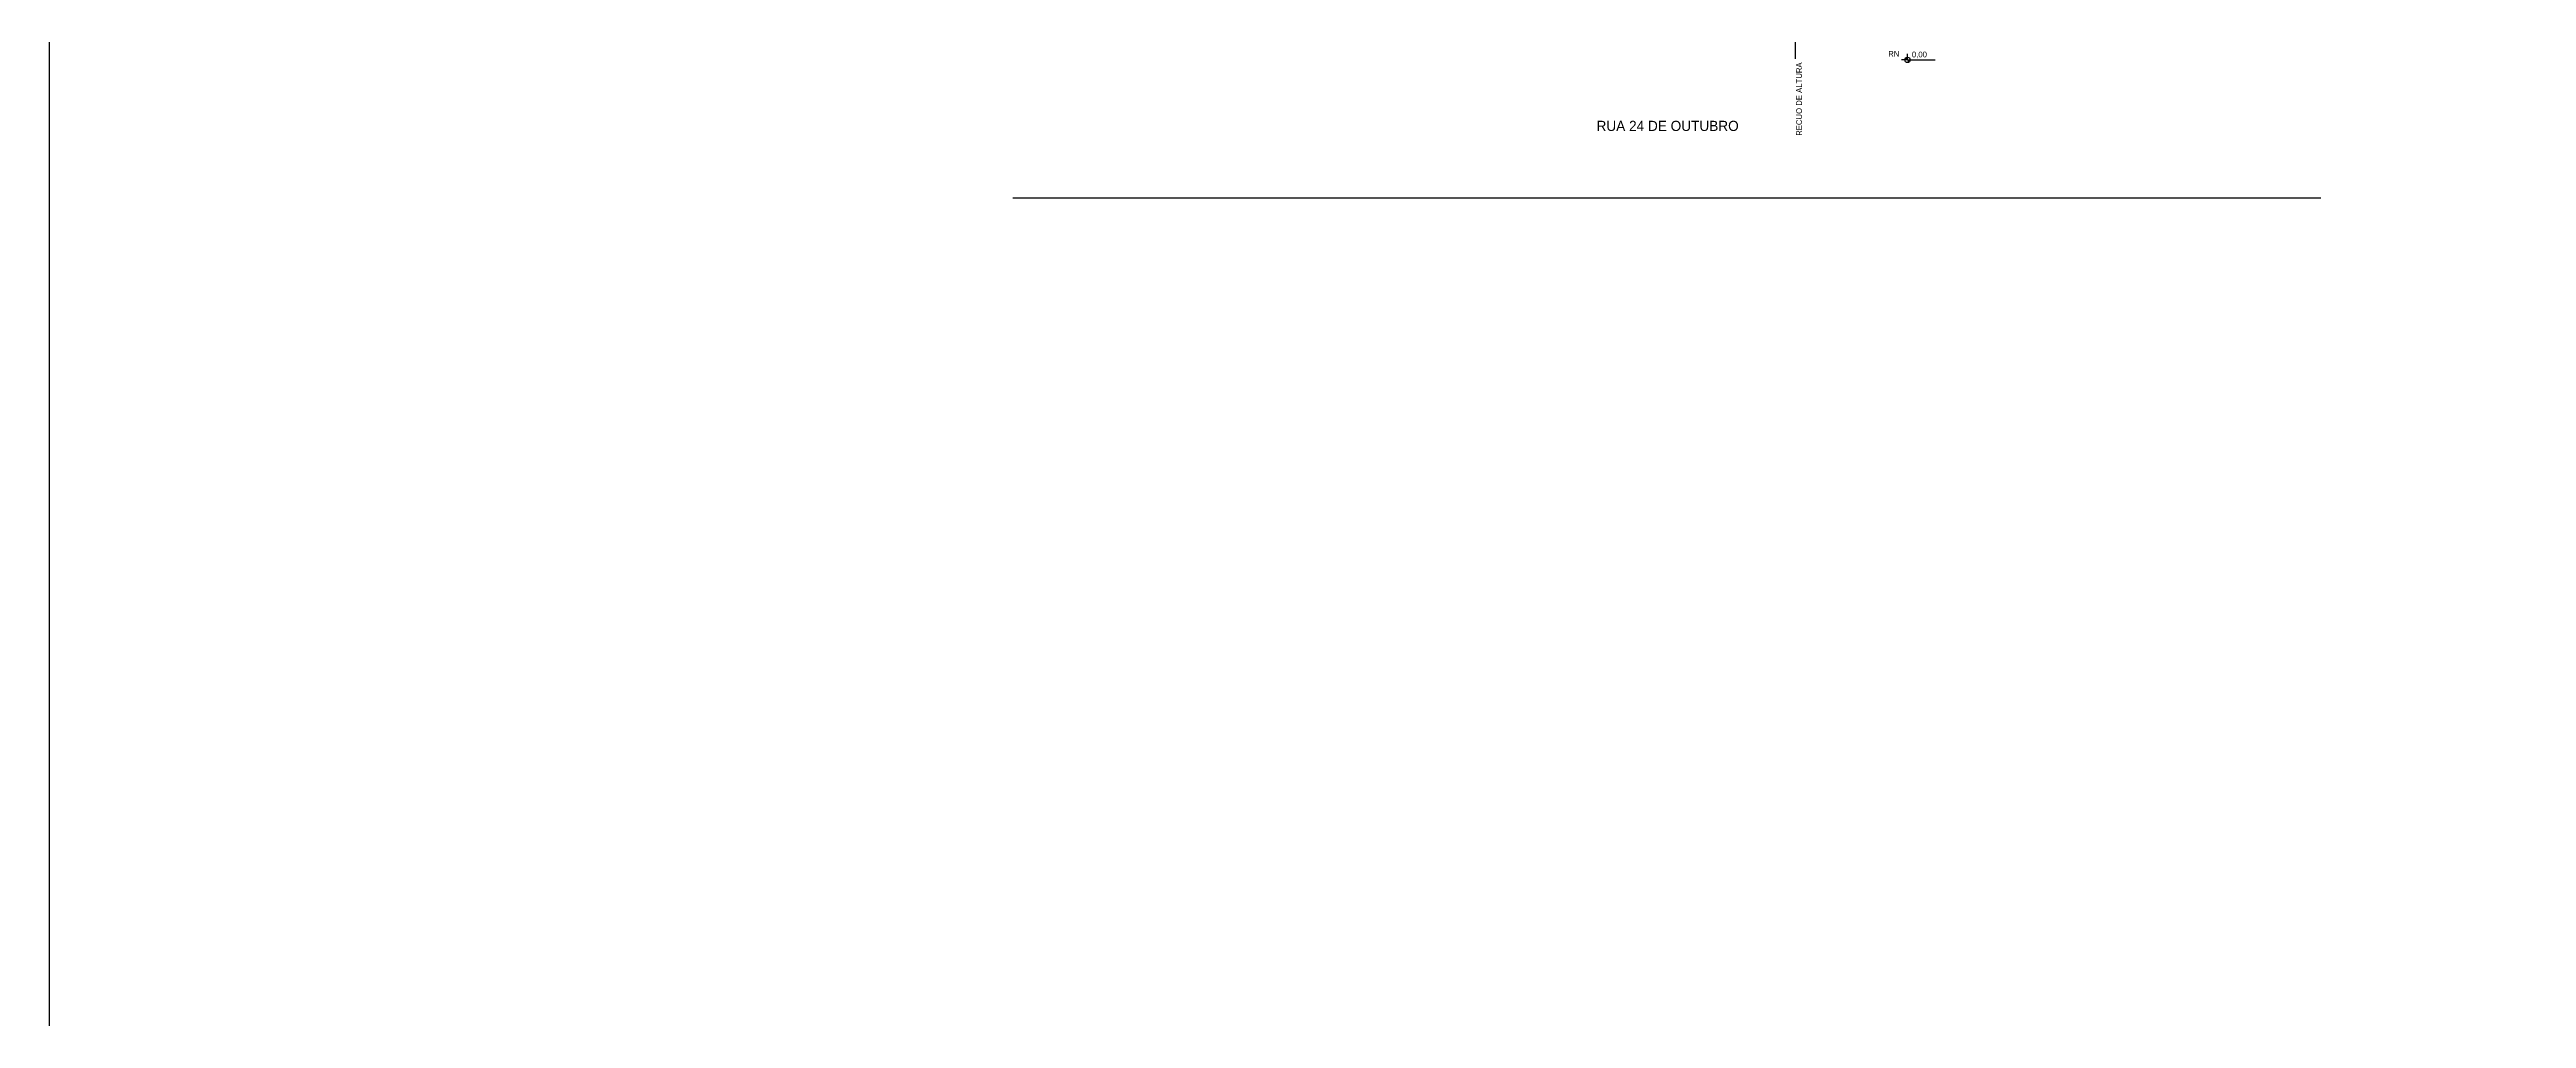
# Model space of a CAD drawing. Header units: millimetres. Extents: x 935 to 1399, y 512 to 900.
# Drawn here: x 935.1 to 1020.9, y 800 to 833.6 of the extents above; entities that cross this region are included whole.
import ezdxf

# ---------------------------------------------------------------- set-up
doc = ezdxf.new("R2010")
doc.units = ezdxf.units.MM
doc.linetypes.add('ACAD_ISO02W100', pattern=[15, 12, -3])
for name, color, linetype in [('COTAS', 6, 'Continuous'), ('projeçao', 7, 'ACAD_ISO02W100'), ('VEGETAÇÃO', 3, 'Continuous')]:
    doc.layers.add(name, color=color, linetype=linetype)

msp = doc.modelspace()

# ---------------------------------------------------------------- hatches: boundary and pattern name
h = msp.add_hatch(color=7)
h.paths.add_polyline_path([(999.44937, 833.3065, 0.41421356), (999.35605, 833.21318), (999.44937, 833.21318)])
h.paths.add_polyline_path([(999.44937, 833.21318), (999.44937, 833.11987, 0.41421356), (999.54268, 833.21318)])

# ---------------------------------------------------------------- linework, layer by layer
at = {"color": 253}
msp.add_line((995.55752, 839.87187), (995.55752, 833.24852), dxfattribs=at)
at = {"color": 7}
for q in [(999.24298, 833.21318), (999.44937, 833.41957), (999.75895, 833.21318)]:
    msp.add_line((999.44937, 833.21318), q, dxfattribs=at)
at = {"color": 6}
msp.add_lwpolyline([(935.11631, 899.98189), (1398.54949, 899.98189), (1398.54949, 511.99751), (935.11631, 511.99751)], close=True, dxfattribs=at)
at = {"color": 7}
msp.add_circle((999.44937, 833.21318), 0.09332, dxfattribs=at)
at = {"layer": 'COTAS', "color": 7}
msp.add_line((999.75895, 833.21318), (1000.40314, 833.21318), dxfattribs=at)
at = {"layer": 'VEGETAÇÃO', "color": 7}
msp.add_line((1013.76509, 828.42187), (968.46942, 828.42187), dxfattribs=at)

# ---------------------------------------------------------------- texts
at = {"insert": (995.59388, 830.58314), "char_height": 0.2, "width": 3.8469, "attachment_point": 1, "rotation": 90}
msp.add_mtext('RECUO DE ALTURA', dxfattribs=at)
at = {"attachment_point": 1}
for s, insert, char_height, width in [('RN', (998.78101, 833.52144), 0.2, 3.8469), ('RUA 24 DE OUTUBRO', (988.68201, 831.10214), 0.352405, 24.3855)]:
    msp.add_mtext(s, dxfattribs=dict(at, insert=insert, char_height=char_height, width=width))
at = {"layer": 'projeçao', "color": 7, "insert": (999.60132, 833.49928), "char_height": 0.2, "width": 1.177, "attachment_point": 1}
msp.add_mtext('0,00', dxfattribs=at)

doc.saveas('drawing.dxf')
